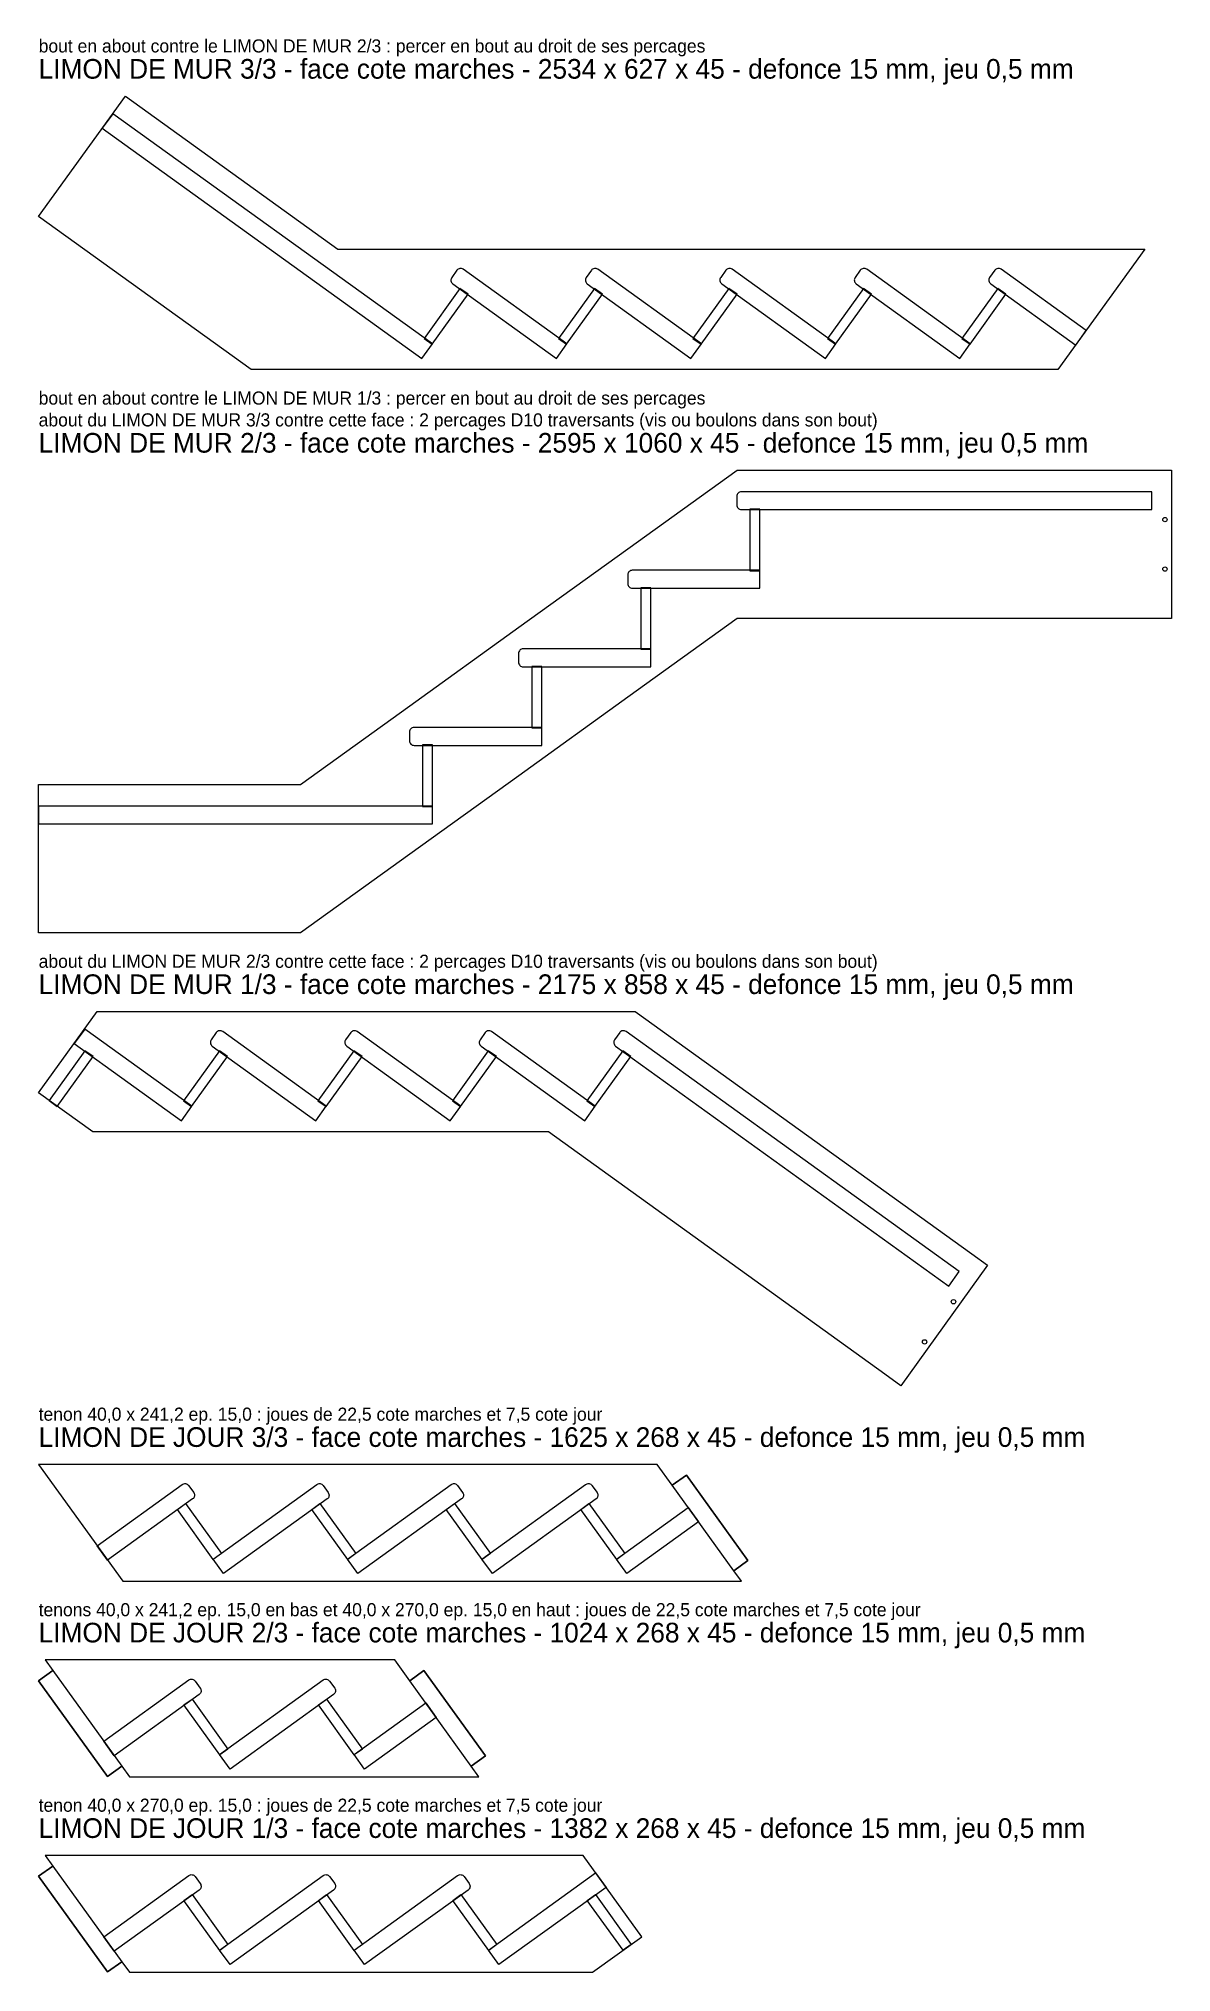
# Model space of a CAD drawing. Header units: millimetres. Extents: x 0 to 2595, y 0 to 4429.
import ezdxf

# ---------------------------------------------------------------- set-up
doc = ezdxf.new("R2010")
doc.units = ezdxf.units.MM
for name, color, linetype in [('DECOUPE', 7, 'CONTINUOUS'), ('DEFONCE', 1, 'CONTINUOUS'), ('PERCAGE', 30, 'CONTINUOUS'), ('TENON', 6, 'CONTINUOUS'), ('TEXTE', 3, 'CONTINUOUS')]:
    doc.layers.add(name, color=color, linetype=linetype)

msp = doc.modelspace()

# ---------------------------------------------------------------- linework, layer by layer
at = {"layer": 'DECOUPE'}
for points in [[(198.664, 4297.228), (685.584, 3946.646), (993.643, 3946.646), (1301.701, 3946.646), (1609.76, 3946.646), (1917.818, 3946.646), (2225.876, 3946.646), (2533.935, 3946.646), (2335.271, 3670.724), (2027.213, 3670.724), (1719.154, 3670.724), (1411.096, 3670.724), (1103.037, 3670.724), (794.979, 3670.724), (486.921, 3670.724), (0, 4021.307)], [(0, 2720.724), (600, 2720.724), (850, 2900.724), (1100, 3080.724), (1350, 3260.724), (1600, 3440.724), (2550, 3440.724), (2595, 3440.724), (2595, 3100.724), (2550, 3100.724), (1600, 3100.724), (1350, 2920.724), (1100, 2740.724), (850, 2560.724), (600, 2380.724), (0, 2380.724)], [(134.39, 2200.724), (442.449, 2200.724), (750.507, 2200.724), (1058.565, 2200.724), (1366.624, 2200.724), (2137.581, 1645.634), (2174.101, 1619.341), (1975.437, 1343.419), (1938.918, 1369.713), (1167.96, 1924.802), (859.902, 1924.802), (551.843, 1924.802), (243.785, 1924.802), (123.984, 1924.802), (0, 2014.071)], [(1417.069, 1163.419), (1232.234, 1163.419), (924.175, 1163.419), (616.117, 1163.419), (308.058, 1163.419), (0, 1163.419), (192.821, 895.613), (500.879, 895.613), (808.937, 895.613), (1116.996, 895.613), (1425.054, 895.613), (1609.889, 895.613), (1592.36, 919.959), (1624.822, 943.331), (1483.887, 1139.073), (1451.426, 1115.701)], [(815.884, 715.613), (631.049, 715.613), (322.991, 715.613), (14.932, 715.613), (32.461, 691.267), (0, 667.894), (157.762, 448.78), (190.224, 472.152), (207.753, 447.806), (515.811, 447.806), (823.87, 447.806), (1008.705, 447.806), (991.176, 472.152), (1023.637, 495.525), (882.703, 691.267), (850.241, 667.894)], [(1247.166, 267.806), (939.108, 267.806), (631.049, 267.806), (322.991, 267.806), (14.932, 267.806), (32.461, 243.46), (0, 220.088), (157.762, 0.974), (190.224, 24.346), (207.753, 0), (515.811, 0), (823.87, 0), (1131.928, 0), (1268.843, 0), (1381.556, 81.153)]]:
    msp.add_lwpolyline(points, close=True, dxfattribs=at)
at = {"layer": 'DEFONCE'}
for points in [[(145.784, 4223.785), (878.194, 3696.45), (902.15, 3729.722), (169.741, 4257.057)], [(882.901, 3742.35), (901.566, 3728.911), (983.953, 3843.337), (965.288, 3856.776)], [(1190.959, 3742.35), (1209.624, 3728.911), (1292.011, 3843.337), (1273.346, 3856.776)], [(1499.018, 3742.35), (1517.683, 3728.911), (1600.07, 3843.337), (1581.405, 3856.776)], [(1807.076, 3742.35), (1825.741, 3728.911), (1908.128, 3843.337), (1889.463, 3856.776)], [(2115.134, 3742.35), (2133.8, 3728.911), (2216.187, 3843.337), (2197.521, 3856.776)], [(1629.5, 3210.224), (1652.5, 3210.224), (1652.5, 3351.224), (1629.5, 3351.224)], [(1379.5, 3030.224), (1402.5, 3030.224), (1402.5, 3171.224), (1379.5, 3171.224)], [(1129.5, 2850.224), (1152.5, 2850.224), (1152.5, 2991.224), (1129.5, 2991.224)], [(879.5, 2670.224), (902.5, 2670.224), (902.5, 2811.224), (879.5, 2811.224)], [(0, 2630.224), (902.5, 2630.224), (902.5, 2671.224), (0, 2671.224)], [(81.511, 2127.28), (327, 1950.528), (350.956, 1983.801), (105.467, 2160.553)], [(23.94, 1996.834), (42.606, 1983.395), (124.7, 2097.416), (106.035, 2110.855)], [(331.707, 1996.428), (350.372, 1982.989), (432.759, 2097.416), (414.094, 2110.855)], [(639.765, 1996.428), (658.43, 1982.989), (740.817, 2097.416), (722.152, 2110.855)], [(947.823, 1996.428), (966.489, 1982.989), (1048.876, 2097.416), (1030.21, 2110.855)], [(1255.882, 1996.428), (1274.547, 1982.989), (1356.934, 2097.416), (1338.269, 2110.855)], [(418.8, 959.123), (400.135, 945.684), (317.748, 1060.111), (336.413, 1073.55)], [(726.859, 959.123), (708.194, 945.684), (625.807, 1060.111), (644.472, 1073.55)], [(1034.917, 959.123), (1016.252, 945.684), (933.865, 1060.111), (952.53, 1073.55)], [(1342.976, 959.123), (1324.31, 945.684), (1241.923, 1060.111), (1260.589, 1073.55)], [(1512.018, 1031.545), (1347.683, 913.223), (1323.726, 946.496), (1488.062, 1064.818)], [(433.733, 511.317), (415.067, 497.878), (332.68, 612.304), (351.346, 625.743)], [(741.791, 511.317), (723.126, 497.878), (640.739, 612.304), (659.404, 625.743)], [(910.834, 583.738), (746.498, 465.417), (722.541, 498.69), (886.877, 617.011)], [(1300.046, 194.362), (1054.556, 17.61), (1030.6, 50.883), (1276.089, 227.635)], [(433.733, 63.511), (415.067, 50.072), (332.68, 164.498), (351.346, 177.937)], [(741.791, 63.511), (723.126, 50.072), (640.739, 164.498), (659.404, 177.937)], [(1049.85, 63.511), (1031.184, 50.072), (948.797, 164.498), (967.463, 177.937)], [(1357.616, 63.916), (1338.951, 50.477), (1256.856, 164.498), (1275.521, 177.937)]]:
    msp.add_lwpolyline(points, close=True, dxfattribs=at)
for points in [[(1186.252, 3696.45), (1210.209, 3729.722), (972.835, 3900.632, 0.414214), (958.179, 3898.246), (946.493, 3882.015, 0.414214), (948.878, 3867.359)], [(1494.311, 3696.45), (1518.267, 3729.722), (1280.893, 3900.632, 0.414214), (1266.237, 3898.246), (1254.551, 3882.015, 0.414214), (1256.937, 3867.359)], [(1802.369, 3696.45), (1826.326, 3729.722), (1588.952, 3900.632, 0.414214), (1574.295, 3898.246), (1562.609, 3882.015, 0.414214), (1564.995, 3867.359)], [(2110.428, 3696.45), (2134.384, 3729.722), (1897.01, 3900.632, 0.414214), (1882.354, 3898.246), (1870.668, 3882.015, 0.414214), (1873.054, 3867.359)], [(2375.88, 3727.126), (2399.837, 3760.398), (2205.069, 3900.632, 0.414214), (2190.412, 3898.246), (2178.726, 3882.015, 0.414214), (2181.112, 3867.359)], [(2550.5, 3350.224), (2550.5, 3391.224), (1610, 3391.224, 0.414214), (1599.5, 3380.724), (1599.5, 3360.724, 0.414214), (1610, 3350.224)], [(1652.5, 3170.224), (1652.5, 3211.224), (1360, 3211.224, 0.414214), (1349.5, 3200.724), (1349.5, 3180.724, 0.414214), (1360, 3170.224)], [(1402.5, 2990.224), (1402.5, 3031.224), (1110, 3031.224, 0.414214), (1099.5, 3020.724), (1099.5, 3000.724, 0.414214), (1110, 2990.224)], [(1152.5, 2810.224), (1152.5, 2851.224), (860, 2851.224, 0.414214), (849.5, 2840.724), (849.5, 2820.724, 0.414214), (860, 2810.224)], [(635.058, 1950.528), (659.015, 1983.801), (421.641, 2154.71, 0.414214), (406.984, 2152.324), (395.298, 2136.093, 0.414214), (397.684, 2121.437)], [(943.117, 1950.528), (967.073, 1983.801), (729.699, 2154.71, 0.414214), (715.043, 2152.324), (703.357, 2136.093, 0.414214), (705.743, 2121.437)], [(1251.175, 1950.528), (1275.131, 1983.801), (1037.758, 2154.71, 0.414214), (1023.101, 2152.324), (1011.415, 2136.093, 0.414214), (1013.801, 2121.437)], [(2085.108, 1571.898), (2109.064, 1605.171), (1345.816, 2154.71, 0.414214), (1331.16, 2152.324), (1319.474, 2136.093, 0.414214), (1321.86, 2121.437)], [(158.054, 943.899), (134.098, 977.172), (328.866, 1117.405, -0.414214), (343.522, 1115.019), (355.209, 1098.788, -0.414214), (352.823, 1084.132)], [(423.507, 913.223), (399.551, 946.496), (636.925, 1117.405, -0.414214), (651.581, 1115.019), (663.267, 1098.788, -0.414214), (660.881, 1084.132)], [(731.566, 913.223), (707.609, 946.496), (944.983, 1117.405, -0.414214), (959.639, 1115.019), (971.325, 1098.788, -0.414214), (968.94, 1084.132)], [(1039.624, 913.223), (1015.668, 946.496), (1253.041, 1117.405, -0.414214), (1267.698, 1115.019), (1279.384, 1098.788, -0.414214), (1276.998, 1084.132)], [(172.987, 496.093), (149.03, 529.366), (343.798, 669.599, -0.414214), (358.455, 667.213), (370.141, 650.982, -0.414214), (367.755, 636.326)], [(438.44, 465.417), (414.483, 498.69), (651.857, 669.599, -0.414214), (666.513, 667.213), (678.199, 650.982, -0.414214), (675.813, 636.326)], [(172.987, 48.286), (149.03, 81.559), (343.798, 221.792, -0.414214), (358.455, 219.406), (370.141, 203.176, -0.414214), (367.755, 188.519)], [(438.44, 17.61), (414.483, 50.883), (651.857, 221.792, -0.414214), (666.513, 219.406), (678.199, 203.176, -0.414214), (675.813, 188.519)], [(746.498, 17.61), (722.541, 50.883), (959.915, 221.792, -0.414214), (974.572, 219.406), (986.258, 203.176, -0.414214), (983.872, 188.519)]]:
    msp.add_lwpolyline(points, format="xyb", close=True, dxfattribs=at)
at = {"layer": 'PERCAGE'}
for centre in [(2580.25, 3327.391), (2580.25, 3214.057), (2095.909, 1535.985), (2029.688, 1444.011)]:
    msp.add_circle(centre, 5, dxfattribs=at)
at = {"layer": 'TENON'}
for points in [[(1624.822, 943.331), (1592.36, 919.959), (1451.426, 1115.701), (1483.887, 1139.073)], [(190.224, 472.152), (157.762, 448.78), (0, 667.894), (32.461, 691.267)], [(1023.637, 495.525), (991.176, 472.152), (850.241, 667.894), (882.703, 691.267)], [(190.224, 24.346), (157.762, 0.974), (0, 220.088), (32.461, 243.46)]]:
    msp.add_lwpolyline(points, close=True, dxfattribs=at)

# ---------------------------------------------------------------- texts
at = {"layer": 'TEXTE'}
for s, height, p in [('bout en about contre le LIMON DE MUR 2/3 : percer en bout au droit de ses percages', 30, (0, 4397.228)), ('LIMON DE MUR 3/3 - face cote marches - 2534 x 627 x 45 - defonce 15 mm, jeu 0,5 mm', 45, (0, 4337.228)), ('bout en about contre le LIMON DE MUR 1/3 : percer en bout au droit de ses percages', 30, (0, 3590.724)), ('about du LIMON DE MUR 3/3 contre cette face : 2 percages D10 traversants (vis ou boulons dans son bout)', 30, (0, 3540.724)), ('LIMON DE MUR 2/3 - face cote marches - 2595 x 1060 x 45 - defonce 15 mm, jeu 0,5 mm', 45, (0, 3480.724)), ('about du LIMON DE MUR 2/3 contre cette face : 2 percages D10 traversants (vis ou boulons dans son bout)', 30, (0, 2300.724)), ('LIMON DE MUR 1/3 - face cote marches - 2175 x 858 x 45 - defonce 15 mm, jeu 0,5 mm', 45, (0, 2240.724)), ('tenon 40,0 x 241,2 ep. 15,0 : joues de 22,5 cote marches et 7,5 cote jour', 30, (0, 1263.419)), ('LIMON DE JOUR 3/3 - face cote marches - 1625 x 268 x 45 - defonce 15 mm, jeu 0,5 mm', 45, (0, 1203.419)), ('tenons 40,0 x 241,2 ep. 15,0 en bas et 40,0 x 270,0 ep. 15,0 en haut : joues de 22,5 cote marches et 7,5 cote jour', 30, (0, 815.613)), ('LIMON DE JOUR 2/3 - face cote marches - 1024 x 268 x 45 - defonce 15 mm, jeu 0,5 mm', 45, (0, 755.613)), ('tenon 40,0 x 270,0 ep. 15,0 : joues de 22,5 cote marches et 7,5 cote jour', 30, (0, 367.806)), ('LIMON DE JOUR 1/3 - face cote marches - 1382 x 268 x 45 - defonce 15 mm, jeu 0,5 mm', 45, (0, 307.806))]:
    msp.add_text(s, height=height, dxfattribs=at).set_placement(p)

doc.saveas('drawing.dxf')
